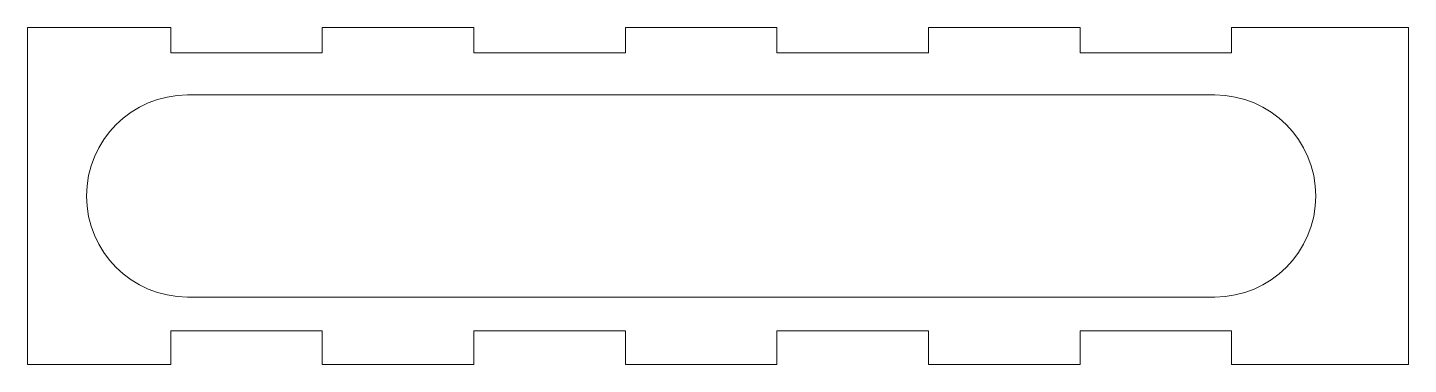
# Model space of a CAD drawing. Header units: millimetres. Extents: x 1 to 165, y 0 to 40.
import ezdxf

# ---------------------------------------------------------------- set-up
doc = ezdxf.new("R2010")
doc.units = ezdxf.units.MM
doc.layers.get('0').update_dxf_attribs({"lineweight": 0})

msp = doc.modelspace()

# ---------------------------------------------------------------- linework, layer by layer
at = {"color": 1, "true_color": 0xff0000}
for p, q in [((18, 40), (1, 40)), ((1, 40), (1, 0)), ((18, 37), (18, 40)), ((54, 40), (36, 40)), ((36, 40), (36, 37)), ((54, 37), (54, 40)), ((90, 40), (72, 40)), ((72, 40), (72, 37)), ((90, 37), (90, 40)), ((126, 40), (108, 40)), ((108, 40), (108, 37)), ((126, 37), (126, 40)), ((144, 40), (144, 37)), ((165, 40), (144, 40)), ((165, 0), (165, 40)), ((36, 37), (18, 37)), ((72, 37), (54, 37)), ((108, 37), (90, 37)), ((144, 37), (126, 37)), ((20, 32), (142, 32)), ((20, 8), (142, 8)), ((18, 0), (18, 4)), ((18, 4), (36, 4)), ((36, 4), (36, 0)), ((54, 0), (54, 4)), ((54, 4), (72, 4)), ((72, 4), (72, 0)), ((90, 0), (90, 4)), ((90, 4), (108, 4)), ((108, 4), (108, 0)), ((126, 0), (126, 4)), ((126, 4), (144, 4)), ((144, 4), (144, 0)), ((1, 0), (18, 0)), ((36, 0), (54, 0)), ((72, 0), (90, 0)), ((108, 0), (126, 0)), ((144, 0), (165, 0))]:
    msp.add_line(p, q, dxfattribs=at)
for centre, start, end in [((20, 20), 90, 270), ((142, 20), 270, 90)]:
    msp.add_arc(centre, 12, start, end, dxfattribs=at)

doc.saveas('drawing.dxf')
